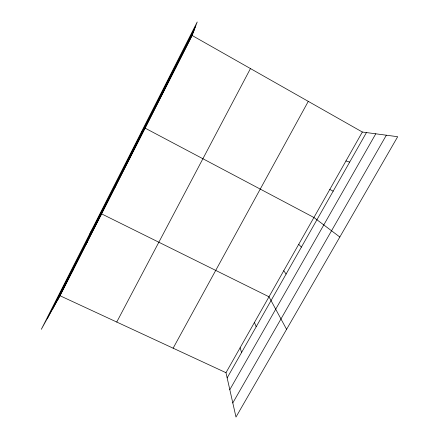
<?xml version="1.0" encoding="UTF-8"?>
<svg xmlns="http://www.w3.org/2000/svg" width="439" height="439" viewBox="0 0 439 439"><rect width="100%" height="100%" fill="white"/><g stroke="black" fill="none" stroke-linecap="round" stroke-linejoin="round"><path stroke-width="0.66" d="M176.226 66.893L176.456 66.037M192.161 35.504L197.226 21.95L41.315 329.316L60.033 295.749L192.161 35.504L362.34 132.024L397.685 136.705L235.984 417.05L225.981 372.695L362.34 132.024M47.308 318.571L195.591 26.329M52.905 308.529L194.076 30.384M57.855 299.65L192.743 33.946M116.741 322.045L250.46 68.566M173.131 348.187L308.282 101.36M71.771 272.246L73.681 268.871M227.155 377.891L366.439 132.567M229.811 389.678L375.779 133.802M232.802 402.936L386.347 135.207M85.896 244.419L87.531 241.582M89.929 233.482L101.601 213.875L268.992 296.786L286.579 329.327M114.826 187.437L115.885 185.746M129.631 158.265L130.388 157.173M141.254 132.293L145.122 128.15L313.912 217.497L339.83 237.016M345.948 160.959L349.674 162.095M60.033 295.749L225.981 372.695M329.804 189.445L333.174 191.157M298.718 244.314L301.406 247.113M283.742 270.742L286.113 274.051M254.45 322.451L256.2 326.737M240.111 347.754L241.571 352.501"/></g></svg>
